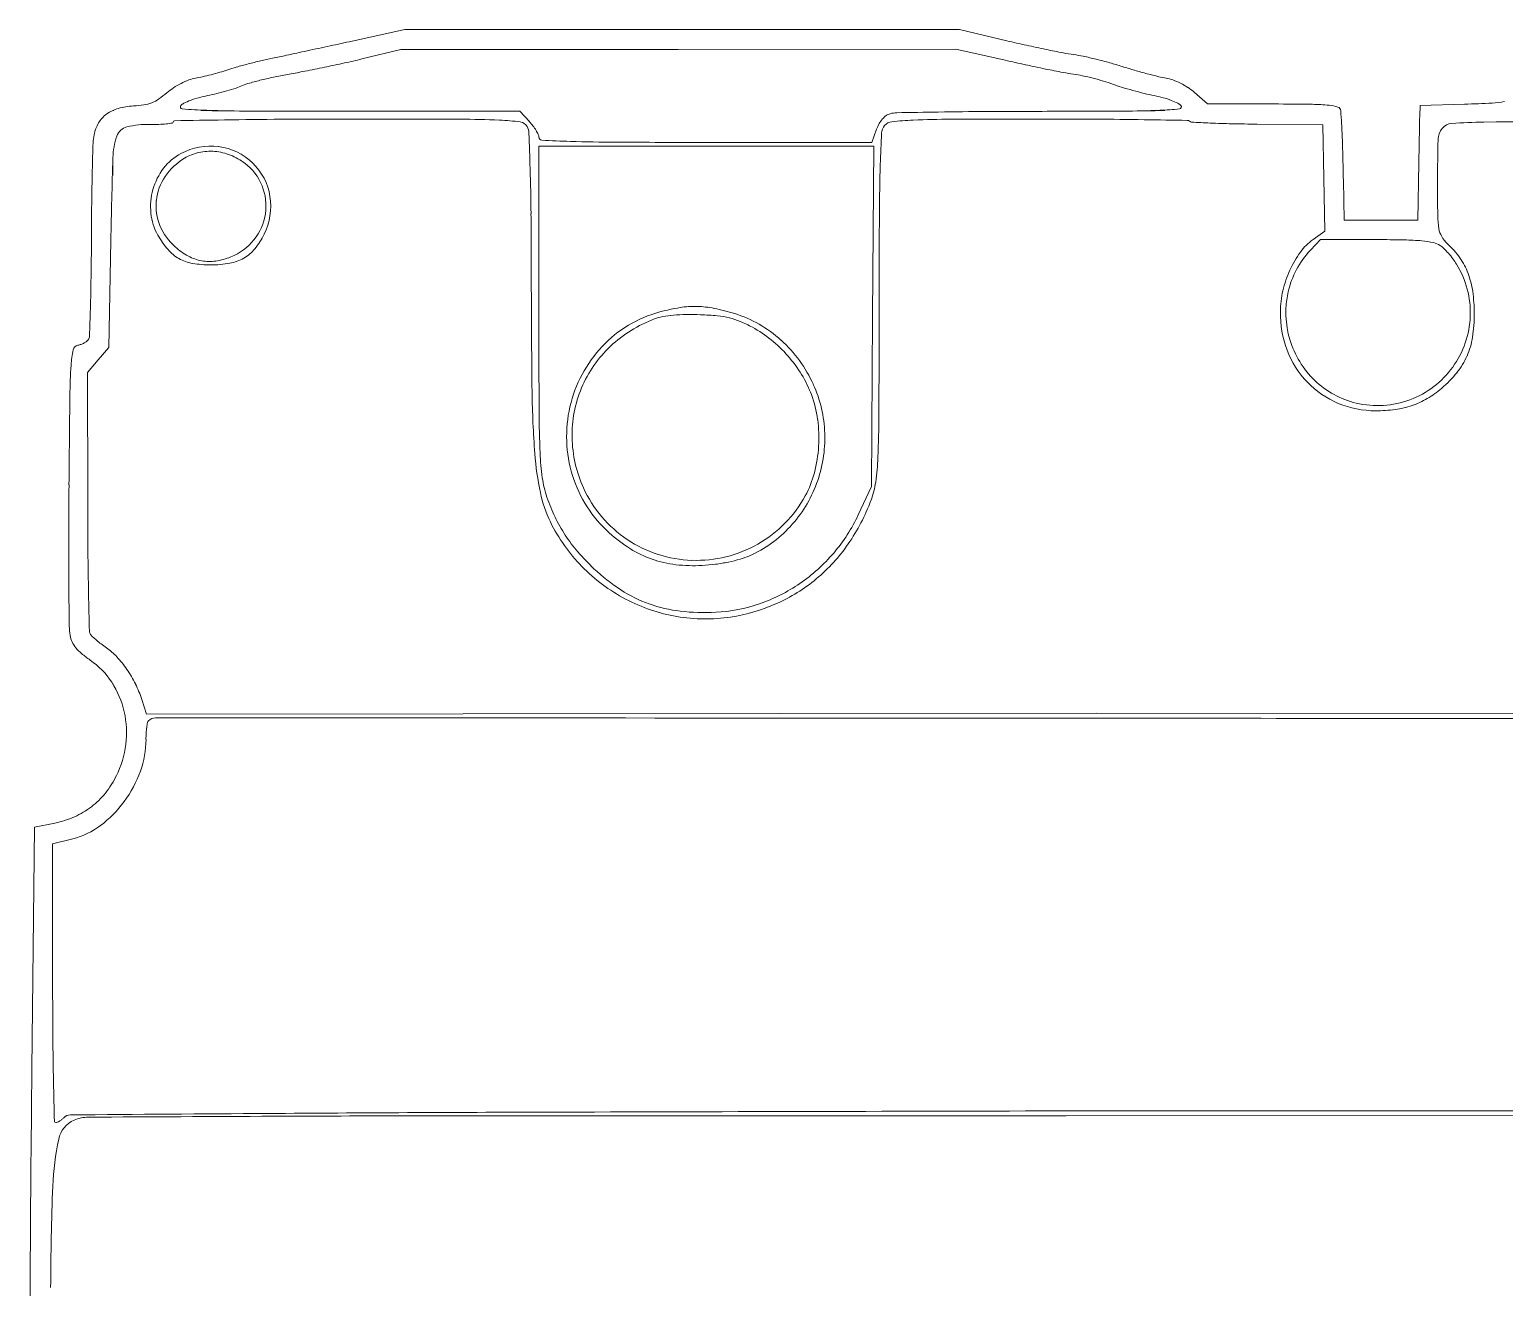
# Model space of a CAD drawing. Header units: millimetres. Extents: x 0 to 69574, y -5 to 41746.
# Drawn here: x 32680.41 to 32718.72, y 12672.6 to 12705.28 of the extents above; entities that cross this region are included whole.
import ezdxf

# ---------------------------------------------------------------- set-up
doc = ezdxf.new("R2010")
doc.units = ezdxf.units.MM
doc.set_wipeout_variables(frame=1)
doc.layers.add('000-PI-Oprema', color=30, linetype='Continuous', lineweight=5)

# ---------------------------------------------------------------- blocks, each defined once
blk = doc.blocks.new('C10F3TM')
at = {"layer": '000-PI-Oprema'}
for p, q in [((44742.776, 8800.298), (44741.412, 8799.998)), ((44749.98, 8800.297), (44742.776, 8800.298)), ((44757.184, 8800.296), (44749.98, 8800.297)), ((44758.417, 8800.004), (44757.184, 8800.296)), ((44741.665, 8799.532), (44742.675, 8799.774)), ((44742.675, 8799.774), (44749.883, 8799.782)), ((44749.883, 8799.782), (44757.09, 8799.79)), ((44757.09, 8799.79), (44758.37, 8799.499)), ((44734.542, 8791.389), (44734.817, 8791.716)), ((44734.544, 8788.038), (44734.542, 8791.389)), ((44733.161, 8779.576), (44733.094, 8773.291)), ((44733.692, 8779.687), (44733.161, 8779.576)), ((44733.633, 8779.142), (44734.159, 8779.276)), ((44733.633, 8775.523), (44733.633, 8779.142))]:
    blk.add_line(p, q, dxfattribs=at)
for centre, radius, start, end in [((44677.515, 9090.73), 297.671, 282.16482, 282.28239), ((44686.579, 9049.091), 255.058, 282.28248, 282.41449), ((44766.954, 8836.142), 37.133, 256.7076, 257.5129), ((44766.918, 8835.98), 36.966, 257.513, 258.321), ((44742.648, 8784.174), 15.73, 103.2715, 104.5059), ((44741.614, 8788.56), 11.223, 101.6817, 103.2715), ((44727.553, 8856.566), 58.221, 281.6817, 282.04679), ((44684.052, 9060.404), 266.649, 282.04676, 282.16479), ((44735.433, 8825.597), 26.8, 282.4582, 283.4471), ((44768.886, 8845.622), 47.307, 257.1557, 257.8088), ((44766.116, 8832.099), 33.004, 258.321, 259.1105), ((44760.81, 8804.518), 4.917, 259.1106, 262.3313), ((44759.714, 8796.379), 3.296, 77.983, 82.3313), ((44758.074, 8788.675), 11.172, 76.2311, 77.9829), ((44757.83, 8787.68), 12.197, 74.5005, 76.231), ((44736.87, 8801.946), 2.95, 279.2414, 282.7714), ((44735.847, 8806.459), 7.577, 282.7715, 284.5167), ((44735.756, 8806.809), 7.939, 284.5167, 286.247), ((44736.625, 8803.827), 4.834, 286.2469, 288.7561), ((44739.617, 8795.017), 4.471, 105.7547, 108.7561), ((44742.342, 8785.359), 14.506, 104.506, 105.7548), ((44741.635, 8788.472), 10.826, 101.8328, 103.7744), ((44741.65, 8788.4), 10.899, 99.9011, 101.8328), ((44736.511, 8817.842), 18.987, 279.9011, 281.1561), ((44731.376, 8843.88), 45.527, 281.1561, 281.809), ((44731.068, 8845.352), 47.03, 281.8091, 282.4581), ((44768.612, 8844.355), 46.011, 257.8088, 258.4757), ((44767.651, 8839.64), 41.199, 258.4757, 259.1227), ((44760.956, 8804.8), 5.721, 259.1226, 261.8983), ((44759.673, 8795.788), 3.382, 77.9627, 81.8983), ((44758.851, 8791.932), 7.325, 75.7546, 77.9628), ((44758.687, 8790.768), 8.992, 72.3256, 74.5004), ((44765.396, 8811.824), 13.107, 252.3255, 253.779), ((44765.811, 8813.251), 14.593, 253.779, 255.1199), ((44765.403, 8811.715), 13.004, 255.12, 256.461), ((44762.967, 8801.598), 2.598, 256.4611, 260.8863), ((44737.614, 8797.499), 1.536, 123.3512, 131.2835), ((44737.926, 8797.025), 2.105, 117.0859, 123.3511), ((44737.861, 8797.152), 1.962, 110.6628, 117.0858), ((44737.49, 8798.137), 0.909, 99.2413, 110.6628), ((44736.104, 8805.901), 7.484, 283.8888, 285.9401), ((44736.287, 8805.26), 6.817, 285.9401, 288.0178), ((44737.796, 8800.62), 1.938, 288.0177, 293.3166), ((44739.145, 8797.49), 1.47, 105.6829, 113.3167), ((44741.343, 8789.661), 9.602, 103.7743, 105.6829), ((44758.824, 8791.824), 7.436, 73.5535, 75.7547), ((44759.812, 8795.173), 3.944, 70.0152, 73.5535), ((44762.836, 8803.488), 4.904, 250.0152, 252.9264), ((44764.558, 8809.092), 10.767, 252.9264, 254.5435), ((44764.605, 8809.266), 10.947, 254.5435, 256.1553), ((44762.413, 8798.142), 0.903, 69.6251, 80.8863), ((44762.031, 8797.116), 1.997, 63.4059, 69.6251), ((44761.988, 8797.028), 2.095, 57.2785, 63.4059), ((44762.396, 8797.663), 1.341, 48.7165, 57.2785), ((44735.869, 8799.256), 0.926, 291.5283, 304.5223), ((44735.136, 8800.322), 2.219, 304.5223, 311.2835), ((44737.988, 8796.405), 2.193, 110.6168, 115.5098), ((44738.121, 8796.053), 2.569, 105.6379, 110.6168), ((44738.277, 8795.496), 3.147, 101.362, 105.6379), ((44736.54, 8804.138), 5.668, 281.3619, 283.8888), ((44763.379, 8804.291), 5.823, 256.1553, 258.7406), ((44761.63, 8795.501), 3.139, 74.4553, 78.7405), ((44761.785, 8796.058), 2.561, 69.4635, 74.4553), ((44761.916, 8796.41), 2.185, 64.5566, 69.4636), ((44770.932, 8800.323), 1.941, 272.6632, 282.13), ((44735.937, 8797.317), 1.253, 168.6901, 178.1657), ((44735.664, 8797.372), 0.975, 149.2118, 168.69), ((44834.86, 8794.149), 100.228, 178.16576, 178.57943), ((44804.917, 8794.892), 70.275, 178.57946, 179.27985), ((44845.292, 8794.384), 110.653, 179.27983, 179.7783), ((44643.978, 8795.163), 90.663, 359.178, 359.77822), ((44684.567, 8794.581), 50.069, 358.2418, 359.178), ((44593.257, 8797.384), 141.422, 357.95479, 358.24173), ((44734.205, 8792.608), 0.515, 298.6707, 307.6309), ((44734.414, 8792.338), 0.173, 307.6308, 327.8101), ((44734.405, 8792.344), 0.184, 327.81, 357.9548), ((44736.798, 8791.41), 2.693, 167.8646, 176.3494), ((44734.319, 8791.943), 0.157, 100.7336, 167.8647), ((44734.193, 8792.608), 0.52, 280.7337, 290.1654), ((44734.166, 8792.68), 0.597, 290.1654, 298.6706), ((44749.217, 8790.617), 15.137, 176.3494, 179.3439), ((45430.395, 8782.817), 696.36, 179.34389, 179.53457), ((44953.779, 8786.688), 219.728, 179.53456, 179.89896), ((44890.636, 8788.11), 156.093, 180.02646, 180.50087), ((44866.426, 8786.843), 132.375, 179.89899, 180.43162), ((44818.503, 8787.479), 83.957, 180.50085, 181.25554), ((44966.946, 8787.6), 232.898, 180.43164, 180.68901), ((45054.128, 8792.643), 319.639, 181.25551, 181.429), ((44735.508, 8784.817), 1.443, 180.6889, 190.1774), ((44734.794, 8784.688), 0.717, 190.1774, 204.564), ((44734.756, 8784.676), 0.167, 181.429, 215.0272), ((44734.887, 8784.768), 0.327, 215.0273, 227.8895), ((44736.846, 8786.935), 3.248, 227.8894, 230.2714), ((44734.796, 8784.69), 0.72, 204.564, 218.9054), ((44735.067, 8784.908), 1.068, 218.9053, 230.3106), ((44737.07, 8787.205), 3.599, 230.2714, 232.8001), ((44736.359, 8786.465), 3.091, 230.3105, 235.4713), ((44733.346, 8781.795), 2.125, 307.4585, 321.195), ((44733.336, 8781.808), 2.141, 293.7792, 307.4585), ((44733.177, 8782.169), 2.535, 281.728, 293.7792), ((44733.658, 8781.233), 2.02, 284.375, 306.9702), ((44899.348, 8775.524), 165.715, 180.00004, 180.47972), ((44817.284, 8774.836), 83.649, 180.47972, 181.27979), ((45826.986, 8761.638), 1093.954, 179.389696, 179.976633), ((45258.389, 8784.69), 524.864, 181.27971, 181.39224), ((44733.714, 8771.938), 0.0331, 181.3923, 270), ((44733.714, 8772.003), 0.0972, 270, 294.0394), ((44733.557, 8772.354), 0.482, 294.0393, 301.3736), ((44734.464, 8771.336), 0.689, 113.5654, 168.1119), ((44733.502, 8772.443), 0.587, 301.3735, 308.358), ((44733.477, 8772.475), 0.627, 308.3581, 315.001), ((44734.1, 8771.852), 0.254, 90.4256, 135.001), ((44734.566, 8771.103), 0.944, 90.3206, 113.5654), ((44740.999, 8769.96), 7.367, 168.1118, 177.7224), ((44804.652, 8767.428), 71.071, 177.72238, 179.84341)]:
    blk.add_arc(centre, radius, start, end, dxfattribs=at)
at = {"ltscale": 0.25}
blk.add_wipeout([(44735.199, 8798.188), (44835.975, 8798.188), (44835.975, 8641.371), (44735.199, 8641.371)], dxfattribs=at).dxf.layer = '000-PI-Oprema'
at = {"layer": '000-PI-Oprema'}
for p, q in [((44763.624, 8798.369), (44763.28, 8798.671)), ((44765.349, 8798.363), (44763.624, 8798.369)), ((44769.146, 8798.325), (44769.118, 8796.835)), ((44770.302, 8798.357), (44769.146, 8798.325)), ((44745.766, 8798.174), (44741.304, 8798.174)), ((44746.014, 8797.906), (44745.766, 8798.174)), ((44755.034, 8797.708), (44754.91, 8797.366)), ((44764.918, 8797.838), (44766.62, 8797.82)), ((44766.62, 8797.82), (44766.648, 8796.44)), ((44746.262, 8793.018), (44746.262, 8797.265)), ((44746.262, 8797.265), (44750.61, 8797.265)), ((44754.91, 8797.366), (44750.586, 8797.366)), ((44750.61, 8797.265), (44754.959, 8797.265)), ((44754.959, 8797.265), (44754.929, 8792.844)), ((44769.118, 8796.835), (44769.09, 8795.345)), ((44766.648, 8796.44), (44766.676, 8795.06)), ((44767.176, 8795.345), (44767.155, 8796.38)), ((44768.133, 8795.345), (44767.176, 8795.345)), ((44769.09, 8795.345), (44768.133, 8795.345)), ((44766.676, 8795.06), (44766.367, 8794.84)), ((44735.092, 8792.042), (44735.145, 8794.813)), ((44766.298, 8794.562), (44766.56, 8794.84)), ((44766.56, 8794.84), (44768.007, 8794.84)), ((44754.929, 8792.844), (44754.9, 8788.424)), ((44734.817, 8791.716), (44735.092, 8792.042)), ((44754.9, 8788.424), (44754.558, 8787.694)), ((44736.073, 8782.513), (44735.949, 8782.892)), ((44760.743, 8782.539), (44736.073, 8782.513)), ((44785.766, 8782.514), (44760.743, 8782.539)), ((44785.766, 8772.208), (44759.73, 8772.208)), ((44759.952, 8772.078), (44785.766, 8772.107))]:
    blk.add_line(p, q, dxfattribs=at)
for centre, radius, start, end in [((44735.818, 8796.523), 1.79, 92.7888, 105.529), ((44735.606, 8800.884), 2.576, 272.7888, 278.877), ((44735.854, 8799.294), 0.967, 278.8771, 291.5284), ((44737.003, 8798.286), 0.0523, 140.3098, 265.6521), ((44737.148, 8798.166), 0.241, 115.5098, 140.3099), ((44762.752, 8798.166), 0.24, 39.6902, 64.5566), ((44762.897, 8798.287), 0.0514, 275.8434, 39.6902), ((44764.992, 8694.468), 103.896, 89.25113, 89.803), ((44766.283, 8793.265), 5.09, 84.3066, 89.2512), ((44766.682, 8797.264), 1.071, 71.896, 84.3067), ((44769.258, 8836.316), 37.973, 271.5749, 272.6633), ((44735.496, 8797.472), 0.779, 126.1715, 149.2117), ((44735.59, 8797.343), 0.939, 105.529, 126.1715), ((44736.796, 8797.896), 0.031, 91.0184, 180.0393), ((44757.944, 7608.195), 1189.92, 90.955586, 91.018382), ((44738.148, 8813.351), 15.16, 265.652, 268.0733), ((44738.899, 8835.686), 37.508, 268.0733, 269.8001), ((44740.445, 8657.334), 140.635, 90.35816, 90.95564), ((44741.304, 9525.027), 726.853, 269.800155, 270.000002), ((44741.308, 8519.343), 278.629, 89.99999, 90.3582), ((44741.309, 7727.299), 1070.672, 89.84466, 90.000046), ((44744.141, 8771.819), 26.149, 87.5922, 89.8447), ((44744.985, 8791.903), 6.047, 82.4466, 87.5922), ((44755.744, 8797.49), 0.739, 139.118, 150.6384), ((44755.627, 8797.591), 0.584, 126.1715, 139.118), ((44755.461, 8797.818), 0.303, 105.0061, 126.1715), ((44755.568, 8797.417), 0.718, 91.0791, 105.0061), ((44756.357, 8789.075), 8.877, 92.3971, 96.0232), ((44761.854, 8463.764), 334.431, 90.89399, 91.07917), ((44757.077, 8771.881), 26.086, 90.2347, 92.3972), ((44758.76, 8662.02), 136.151, 90.36672, 90.89407), ((44759.24, 8243.707), 554.265, 90.00004, 90.23472), ((44759.421, 8558.782), 239.39, 90.02119, 90.3668), ((44759.24, 8531.974), 265.997, 89.68033, 90.00004), ((44759.145, 9304.114), 505.942, 270.02124, 270.26074), ((44759.952, 8659.534), 138.436, 89.15917, 89.68033), ((44761.33, 8824.083), 25.905, 270.2607, 272.3416), ((44748.064, 7849.561), 948.496, 89.09154, 89.159149), ((44762.043, 8806.632), 8.44, 272.3416, 275.8433), ((44763.101, 8797.857), 0.0804, 45, 89.0915), ((44766.982, 8798.181), 0.106, 4.4215, 71.896), ((44751.802, 8797.008), 15.331, 3.1489, 4.4215), ((44789.967, 7296.85), 1501.164, 90.538764, 90.731278), ((44735.649, 8797.411), 0.368, 103.5234, 161.3978), ((44736.11, 8795.496), 2.338, 88.7156, 103.5233), ((44736.272, 8802.734), 4.902, 268.7157, 271.4183), ((44736.331, 8800.33), 2.497, 271.4184, 275.8951), ((44736.313, 8800.507), 2.675, 275.895, 279.181), ((44736.735, 8797.896), 0.0298, 279.181, 0.0393), ((44745.749, 8797.666), 0.234, 28.155, 82.4466), ((44745.597, 8797.585), 0.406, 2.1854, 28.155), ((44648.14, 8793.866), 97.934, 1.64796, 2.18539), ((44744.854, 8796.832), 1.581, 37.4931, 42.8234), ((44745.033, 8796.969), 1.356, 31.511, 37.4931), ((44745.232, 8797.091), 1.122, 25.3964, 31.5109), ((44746.099, 8797.502), 0.163, 360, 25.3965), ((44755.936, 8797.382), 0.959, 150.6384, 160.1198), ((44789.096, 8795.765), 33.983, 176.8951, 178.2679), ((44755.503, 8797.587), 0.341, 140.3671, 176.8951), ((44755.455, 8797.627), 0.277, 96.0232, 140.3671), ((44763.215, 8797.972), 0.081, 225, 267.2142), ((44767.454, 8885.078), 87.291, 267.21412, 267.53429), ((44764.921, 8826.262), 28.42, 267.5343, 268.6687), ((44765.482, 8850.374), 52.538, 268.6688, 269.385), ((44745.972, 8796.687), 21.17, 2.1496, 3.1489), ((44770.103, 8797.425), 0.487, 141.6993, 178.3607), ((44769.992, 8797.512), 0.346, 93.8448, 141.6993), ((44771.005, 8782.438), 15.455, 90.7313, 93.8448), ((44737.149, 8796.906), 1.952, 161.3978, 178.2609), ((44737.738, 8795.626), 1.644, 82.762, 118.0181), ((44737.75, 8795.723), 1.546, 45.8475, 82.762), ((44746.341, 8797.502), 0.0794, 180, 267.0046), ((44748.232, 8833.637), 36.264, 267.0045, 268.188), ((44748.445, 8840.354), 42.984, 268.188, 269.7558), ((44750.586, 9342.506), 545.141, 269.75574, 270.00005), ((44731.762, 8796.154), 35.39, 1.4035, 2.1497), ((44807.235, 8796.362), 37.634, 178.3607, 180), ((44929.907, 8791.054), 194.798, 178.2609, 178.89413), ((44737.615, 8795.856), 1.384, 118.0181, 142.643), ((44737.885, 8795.574), 1.608, 120.803, 145.7496), ((44737.705, 8795.875), 1.258, 102.4574, 120.803), ((44737.728, 8795.774), 1.362, 85.1693, 102.4574), ((44737.721, 8795.696), 1.439, 68.3923, 85.1694), ((44737.674, 8795.576), 1.569, 52.6659, 68.3923), ((44737.781, 8795.717), 1.392, 22.0994, 52.6659), ((44737.752, 8795.724), 1.544, 8.9, 45.8475), ((44805.591, 8795.266), 50.485, 178.2679, 179.7117), ((44639.48, 8793.892), 127.7, 1.11639, 1.40356), ((44737.823, 8795.697), 1.645, 142.643, 164.2718), ((44737.686, 8795.71), 1.367, 145.7496, 173.9188), ((44684.337, 8794.907), 61.723, 0.56077, 1.64801), ((44737.843, 8795.692), 1.666, 164.2719, 185.752), ((44737.783, 8795.718), 1.39, 351.4958, 22.0995), ((44844.873, 8796.362), 75.272, 180.00003, 180.68254), ((44737.651, 8795.714), 1.333, 173.9187, 202.521), ((44737.657, 8795.71), 1.64, 333.5813, 8.9001), ((44737.625, 8795.67), 1.447, 185.752, 209.6245), ((44737.753, 8795.722), 1.42, 321.2804, 351.4958), ((44560.981, 8793.699), 185.084, 0.08139, 0.56084), ((45292.553, 8792.816), 537.454, 179.71174, 179.96636), ((44771.915, 8795.493), 2.31, 180.6826, 189.1402), ((44738.507, 8796.171), 2.461, 209.6245, 220.2914), ((44737.804, 8795.777), 1.498, 202.5209, 228.7165), ((44737.289, 8795.893), 2.051, 321.0424, 333.5813), ((44770.207, 8795.218), 0.58, 189.1402, 210.9167), ((44770.457, 8795.368), 0.871, 210.9167, 226.9731), ((44737.417, 8795.247), 1.032, 220.2913, 240.7028), ((44738.076, 8796.086), 1.91, 228.7165, 241.2922), ((44737.716, 8795.752), 1.468, 291.8073, 321.2804), ((44738.088, 8795.246), 1.023, 299.9458, 321.0424), ((44767.992, 8792.968), 2.326, 136.7408, 167.2584), ((44768.169, 8792.962), 2.636, 143.8848, 155.6067), ((44767.203, 8793.667), 1.44, 125.4532, 143.8848), ((44768.007, 8755.15), 39.69, 88.938, 90), ((44768.626, 8788.538), 6.296, 84.7974, 88.938), ((44768.954, 8792.138), 2.681, 78.3454, 84.7974), ((44769.4, 8794.302), 0.471, 54.9915, 78.3454), ((44769.24, 8794.074), 0.75, 45.2944, 54.9916), ((44768.151, 8792.974), 2.298, 41.0842, 45.2945), ((44768.271, 8793.026), 2.332, 35.0769, 46.9732), ((44767.991, 8792.833), 2.512, 36.9534, 41.0842), ((44737.444, 8795.295), 1.087, 240.7028, 260.4795), ((44737.709, 8795.416), 1.145, 241.2922, 259.7347), ((44737.742, 8797.076), 2.893, 260.4795, 270), ((44737.704, 8795.388), 1.117, 259.7348, 278.4496), ((44737.742, 8796.986), 2.803, 270, 280.0726), ((44737.61, 8796.016), 1.752, 278.4496, 291.8073), ((44738.035, 8795.337), 1.129, 280.0726, 299.9458), ((44768.535, 8793.243), 1.831, 31.7174, 36.9533), ((44768.044, 8792.939), 2.408, 357.9289, 31.7175), ((44768.665, 8793.302), 1.851, 20.9327, 35.0768), ((45035.111, 8794.373), 289.047, 180.08141, 180.69286), ((44768.416, 8792.85), 2.907, 155.6067, 166.8181), ((44768.38, 8793.193), 2.156, 7.9726, 20.9326), ((44768.008, 8792.945), 2.489, 166.8182, 179.4154), ((44768.102, 8792.943), 2.439, 167.2585, 196.7144), ((44766.428, 8792.92), 4.127, 0, 7.9726), ((45451.317, 8793.018), 705.055, 180.000023, 180.214538), ((44750.234, 8789.873), 3.199, 105.0499, 136.7528), ((44750.765, 8787.897), 5.245, 99.1722, 105.05), ((44750.315, 8790.684), 2.422, 88.6985, 99.1722), ((44750.314, 8790.625), 2.48, 78.3737, 88.6985), ((44749.663, 8787.464), 5.708, 72.8357, 78.3737), ((43905.061, 8793.63), 850.038, 359.775716, 359.966397), ((44768.285, 8792.942), 2.766, 179.4153, 200.5992), ((44750.446, 8789.603), 3.39, 110.4193, 133.2549), ((44749.711, 8791.577), 1.284, 100.4294, 110.4193), ((44750.042, 8789.778), 3.114, 95.2741, 100.4294), ((44750.141, 8788.703), 4.193, 90.7841, 95.2741), ((44750.178, 8786.009), 6.887, 87.6879, 90.7842), ((44750.129, 8784.792), 8.105, 84.5506, 87.688), ((44750.685, 8790.625), 2.246, 76.3979, 84.5506), ((44750.795, 8791.077), 1.78, 66.9892, 76.3979), ((44750.436, 8789.967), 3.088, 60.0226, 72.8357), ((44750.081, 8789.395), 3.608, 61.442, 66.9892), ((44750.254, 8789.713), 3.246, 51.0193, 61.442), ((44750.296, 8789.724), 3.369, 48.02, 60.0226), ((44768.035, 8792.94), 2.416, 324.2278, 357.9289), ((44766.474, 8792.92), 4.082, 351.3339, 360), ((44750.07, 8789.486), 3.538, 41.2504, 51.0193), ((44750.233, 8789.654), 3.464, 36.1875, 48.02), ((44768.108, 8792.945), 2.445, 196.7144, 226.1265), ((44768.564, 8792.602), 1.968, 336.3767, 351.3339), ((44750.372, 8789.743), 3.388, 136.7528, 167.118), ((44750.302, 8789.756), 3.18, 133.2548, 157.211), ((44750.094, 8789.507), 3.505, 31.4359, 41.2504), ((44767.984, 8792.829), 2.444, 200.5991, 223.844), ((44768.682, 8792.55), 1.838, 320.8039, 336.3767), ((44750.202, 8789.631), 3.502, 24.4524, 36.1875), ((44768.042, 8792.935), 2.408, 290.4585, 324.2278), ((44750.439, 8789.718), 3.101, 20.6764, 31.436), ((44750.352, 8789.699), 3.337, 1.8047, 24.4524), ((44767.936, 8792.783), 2.377, 223.844, 247.4576), ((44768.036, 8792.87), 2.341, 226.1265, 256.5099), ((44767.614, 8793.421), 3.217, 310.5623, 320.8039), ((44770.809, 8791.177), 24.725, 180.6928, 184.3977), ((44750.284, 8789.764), 3.161, 157.2109, 181.2496), ((44750.626, 8789.789), 2.901, 7.5771, 20.6764), ((44768.048, 8792.919), 2.391, 256.5099, 290.4586), ((44768.255, 8792.55), 2.132, 288.8033, 300.4644), ((44768.026, 8792.939), 2.583, 300.4644, 310.5623), ((44773.936, 8790.482), 27.669, 180.2146, 182.4571), ((44750.425, 8789.731), 3.443, 167.118, 197.1927), ((44725.581, 8790.418), 29.512, 357.6063, 359.7757), ((44767.994, 8792.923), 2.529, 247.4576, 270), ((44767.994, 8794.163), 3.769, 270, 277.7476), ((44768.186, 8792.752), 2.345, 277.7476, 288.8033), ((44749.899, 8789.692), 3.635, 356.5158, 7.5772), ((44750.449, 8789.767), 3.326, 181.2496, 204.3917), ((44750.262, 8789.696), 3.427, 339.6083, 1.8047), ((44754.175, 8789.897), 8.042, 184.3977, 191.6791), ((44752.841, 8789.577), 6.555, 182.4572, 188.0733), ((44749.959, 8789.688), 3.575, 345.3659, 356.5158), ((44748.536, 8789.459), 6.538, 351.9569, 357.6063), ((44750.846, 8789.457), 2.658, 331.4419, 345.366), ((44749.145, 8789.052), 2.822, 188.0733, 198.6175), ((44750.316, 8789.697), 3.328, 197.1927, 228.0417), ((44750.341, 8789.718), 3.208, 204.3917, 236.2335), ((44750.299, 8789.683), 3.388, 317.2673, 339.6083), ((44752.774, 8788.86), 2.257, 339.4696, 351.9568), ((44749.422, 8788.915), 3.188, 191.6792, 206.211), ((44750.866, 8789.632), 4.638, 198.6174, 205.521), ((44750.36, 8789.721), 3.211, 299.6255, 331.4419), ((44750.011, 8789.894), 5.207, 325.3895, 339.4695), ((44750.239, 8789.333), 3.943, 205.521, 213.3182), ((44750.528, 8789.582), 4.45, 319.6226, 334.8867), ((44750.594, 8789.492), 4.495, 206.211, 224.2935), ((44750.734, 8790.163), 3.954, 228.0418, 237.9723), ((44750.432, 8789.56), 3.207, 293.9871, 317.2674), ((44750.44, 8789.465), 4.184, 213.3182, 220.8669), ((44750.352, 8789.734), 3.227, 236.2334, 267.9343), ((44750.143, 8789.217), 2.839, 237.9724, 250.7032), ((44750.352, 8789.736), 3.228, 267.9343, 299.6255), ((44750.577, 8789.504), 4.52, 309.7316, 325.3895), ((44751.785, 8790.629), 5.963, 220.8668, 226.6548), ((44750.145, 8789.224), 2.847, 250.7032, 263.4139), ((44750.265, 8790.934), 4.563, 277.3615, 281.6426), ((44750.391, 8790.321), 3.937, 281.6427, 286.2012), ((44750.953, 8788.389), 1.925, 286.2012, 293.9872), ((44750.523, 8789.587), 4.457, 304.3757, 319.6225), ((44750.641, 8789.538), 4.561, 224.2935, 242.1788), ((44751.096, 8789.899), 4.959, 226.6548, 236.9787), ((44750.277, 8790.368), 3.998, 263.4139, 273.2682), ((44750.229, 8791.213), 4.844, 273.2681, 277.3616), ((44750.319, 8788.703), 3.533, 236.9787, 250.2901), ((44750.563, 8789.529), 4.386, 288.9993, 304.3757), ((44750.646, 8789.422), 4.413, 293.8675, 309.7316), ((44750.618, 8789.493), 4.51, 242.1788, 260.1729), ((44750.352, 8788.794), 3.629, 250.2901, 263.3994), ((44750.636, 8789.316), 4.162, 273.0045, 288.9993), ((44750.515, 8789.716), 4.735, 278.8194, 293.8675), ((44750.582, 8789.287), 4.301, 260.173, 278.8194), ((44750.566, 8790.649), 5.496, 263.3995, 273.0045), ((44737.423, 8787.669), 4.182, 232.8, 235.0594), ((44734.048, 8782.838), 1.711, 42.7945, 55.0595), ((44733.433, 8782.211), 2.072, 33.0984, 55.4714), ((44733.239, 8782.089), 2.814, 34.3443, 42.7946), ((44732.978, 8781.911), 3.13, 26.2994, 34.3443), ((44733.203, 8782.062), 2.346, 12.7143, 33.0985), ((44733.014, 8781.929), 3.089, 18.1743, 26.2994), ((44733.074, 8782.033), 2.478, 352.9372, 12.7144), ((44737.875, 8781.928), 1.815, 168.2966, 172.2084), ((44736.192, 8782.277), 0.0957, 135, 168.2967), ((44736.304, 8782.165), 0.254, 89.9779, 135), ((44400.819, -862983.68), 871766.164, 89.976346425, 89.977950707), ((44771.606, 20200.461), 11418.057, 269.9453404, 270.0711182), ((44733.641, 8781.858), 2.417, 340.052, 0), ((44738.881, 8781.858), 2.824, 176.6372, 180), ((44738.015, 8781.909), 1.956, 172.2085, 176.6371), ((44733.014, 8782.04), 2.538, 333.512, 352.9372), ((44733.087, 8782.004), 2.457, 321.195, 333.512), ((44732.957, 8782.106), 3.144, 323.6753, 340.0521), ((44733.055, 8782.034), 3.023, 306.9702, 323.6753), ((44800.254, -135.052), 8907.404, 90.3925414, 90.4255438), ((44755.367, 5052.462), 3719.643, 90.24647, 90.320496), ((44751.275, 7014.037), 1758.147, 90.156728, 90.392558), ((44746.24, 7173.871), 1598.214, 89.993878, 90.246437), ((44744.464, -9625.679), 18397.763, 89.951766, 89.9939357), ((44793.713, -8498.996), 17271.238, 90.1127362, 90.1567394)]:
    blk.add_arc(centre, radius, start, end, dxfattribs=at)

msp = doc.modelspace()

# ---------------------------------------------------------------- block references
at = {"layer": '000-PI-Oprema'}
msp.add_blockref('C10F3TM', (-12052.618, 3904.981), dxfattribs=at)

doc.saveas('drawing.dxf')
